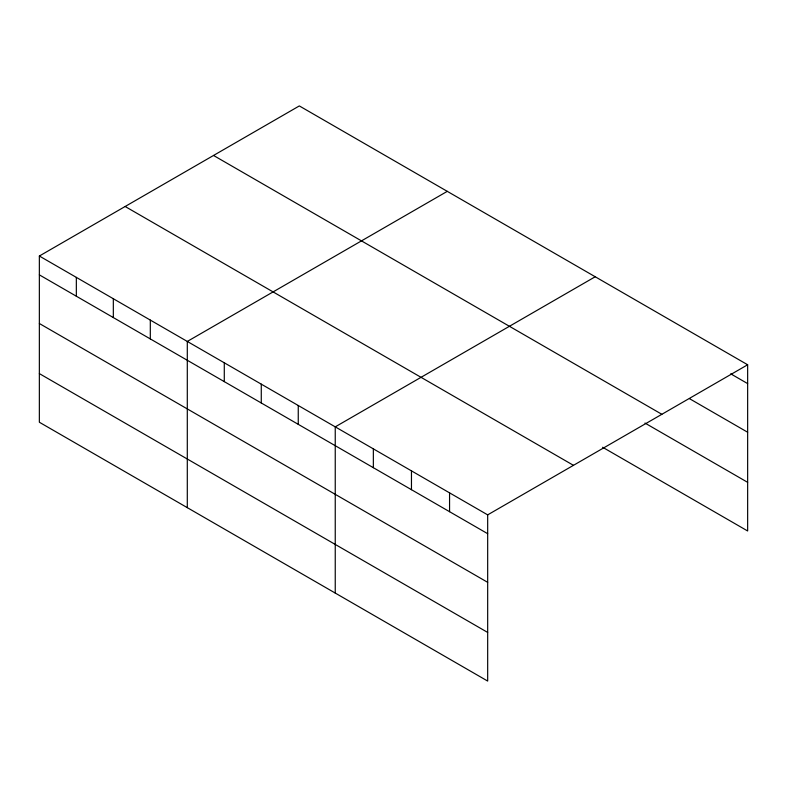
<?xml version="1.0" encoding="UTF-8"?>
<svg xmlns="http://www.w3.org/2000/svg" width="787" height="787" viewBox="0 0 787 787"><rect width="100%" height="100%" fill="white"/><g stroke="black" fill="none" stroke-linecap="round" stroke-linejoin="round"><path stroke-width="1.18" d="M39.35 256.021L487.674 514.865L487.674 681.07L39.35 422.235L39.35 256.021L299.326 105.93L747.65 364.765L747.65 530.979L602.626 447.252M447.272 191.349L187.296 341.44L187.296 507.654M595.218 276.758L335.242 426.859L335.242 593.064M487.674 514.865L747.65 364.765M730.71 373.825L747.65 383.603M689.432 398.625L747.65 432.24M213.533 155.462L661.857 414.296M644.966 423.062L747.65 482.342M125.143 206.489L573.467 465.333M39.35 274.86L487.674 533.694M39.35 323.496L487.674 582.331M39.35 373.599L487.674 632.433M449.564 492.859L449.564 511.698M411.463 470.862L411.463 489.691M373.353 448.856L373.353 467.694M298.253 405.502L298.253 424.341M261.274 384.145L261.274 402.983M224.285 362.797L224.285 381.626M150.307 320.083L150.307 338.922M113.328 298.735L113.328 317.564M76.339 277.378L76.339 296.217"/></g></svg>
